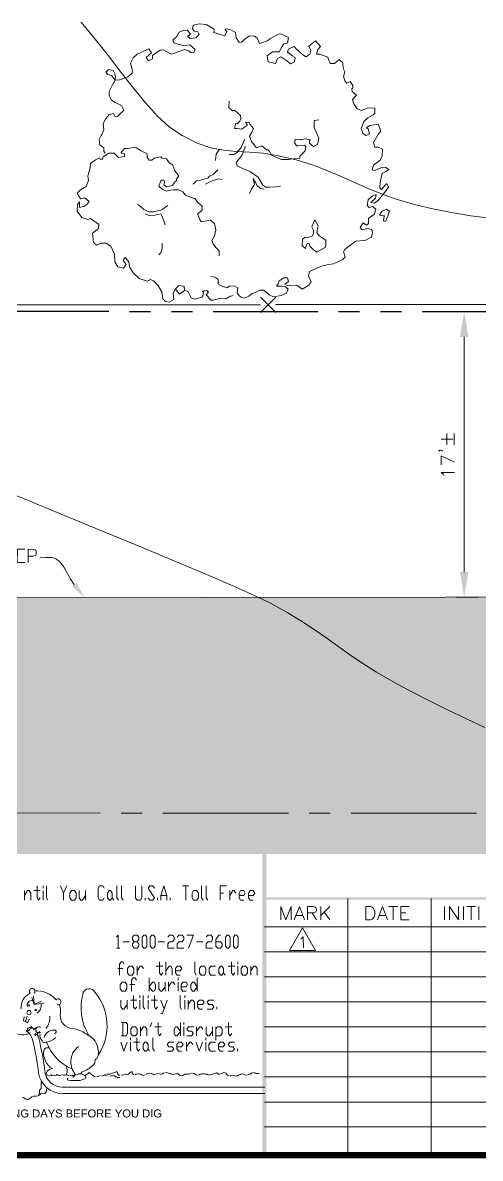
# Model space of a CAD drawing. Header units: millimetres. Extents: x -419 to 20046, y -14642 to 2638.
# Drawn here: x 5.1 to 7.84, y 0.48 to 7.28 of the extents above; entities that cross this region are included whole.
import ezdxf

# ---------------------------------------------------------------- set-up
doc = ezdxf.new("R2010")
doc.units = ezdxf.units.MM
for name, color, linetype in [('PDF11_----TX00', 7, 'Continuous'), ('PDF11_----TX03', 7, 'Continuous'), ('PDF11_24x36$-$Yucca$Valley$TB$CUP$----TB02', 7, 'Continuous'), ('PDF11_24x36$-$Yucca$Valley$TB$CUP$----TB03', 7, 'Continuous'), ('PDF11_24x36$-$Yucca$Valley$TB$CUP$BRDR', 7, 'Continuous'), ('PDF11_EXTO$EXMACL', 7, 'Continuous'), ('PDF11_EXTO$EXMARW', 7, 'Continuous'), ('PDF11_EXTO$EXPNEP', 7, 'Continuous'), ('PDF11_PRPN$EXMARW', 7, 'Continuous'), ('PDF11_TEXT', 7, 'Continuous'), ('PDF11_VICINITY MAP', 7, 'Continuous')]:
    doc.layers.add(name, color=color, linetype=linetype)
for name, color, linetype, true_color in [('PDF11_0', 7, 'Continuous', 0xb3b3b3), ('PDF11_EXTO$--C3-Surface-EXTO', 7, 'Continuous', 0xb3b3b3), ('PDF11_EXTO$EXLSTR', 7, 'Continuous', 0xb3b3b3), ('PDF11_EXTO$EXPNFC', 7, 'Continuous', 0x999999), ('PDF11_EXTO$PRPNACHA', 7, 'Continuous', 0xebebeb)]:
    doc.layers.add(name, color=color, linetype=linetype, true_color=true_color)
doc.styles.add('PDF Swis721 Ex BT', font='swisse.ttf')

msp = doc.modelspace()

# ---------------------------------------------------------------- hatches: boundary and pattern name
at = {"layer": 'PDF11_----TX00', "transparency": 33554559}
msp.add_hatch(color=256, dxfattribs=at).paths.add_polyline_path([(5.4696, 3.8361), (5.4204, 3.9253), (5.3946, 3.9045)])
at = {"layer": 'PDF11_----TX03', "transparency": 33554559}
for points in [[(7.7148, 5.3971), (7.7648, 5.3971), (7.7398, 5.5471)], [(7.7648, 3.9895), (7.7148, 3.9895), (7.7398, 3.8395)]]:
    msp.add_hatch(color=256, dxfattribs=at).paths.add_polyline_path(points)
at = {"layer": 'PDF11_EXTO$PRPNACHA', "transparency": 33554559}
for points in [[(3.2269, 3.8334), (3.2269, 3.8298), (19.3941, 3.8261), (15.2529, 3.8495)], [(3.2269, 3.8298), (3.2269, 3.8261), (19.3941, 3.8261)], [(3.2269, 3.8261), (3.2269, 3.826), (19.3949, 3.8253), (19.3941, 3.8261)], [(3.2269, 3.826), (3.2269, 3.8253), (19.3949, 3.8253)], [(3.2269, 3.7619), (3.2269, 3.7352), (19.6932, 3.6103), (19.3949, 3.8253)], [(3.2269, 3.8253), (3.2269, 3.7619), (19.3949, 3.8253)], [(3.2269, 3.7352), (3.2269, 3.6103), (19.6932, 3.6103)], [(27.9245, 3.61), (27.9245, 3.6103), (3.2269, 3.6103), (3.2269, 3.4248), (17.0843, 2.3141), (17.0961, 2.3141)], [(17.0801, 2.3141), (17.0843, 2.3141), (3.2269, 3.4248), (3.2269, 3.0142)], [(11.4609, 2.3135), (17.0801, 2.3141), (3.2269, 3.0142), (3.2269, 2.3135)]]:
    msp.add_hatch(color=256, dxfattribs=at).paths.add_polyline_path(points)

# ---------------------------------------------------------------- linework, layer by layer
at = {"layer": 'PDF11_----TX00', "lineweight": 20}
for points in [[(5.1112, 4.0462), (5.0662, 4.0462), (5.0671, 4.1262), (5.1121, 4.1262)], [(5.1321, 4.0462), (5.1321, 4.1262), (5.1629, 4.1253), (5.1737, 4.122), (5.1771, 4.1178), (5.1804, 4.1103), (5.1804, 4.0987), (5.1771, 4.0912), (5.1729, 4.0878), (5.1629, 4.0837), (5.1321, 4.0837)], [(5.2021, 4.0745), (5.2379, 4.0762), (5.2563, 4.077), (5.2738, 4.0762), (5.2813, 4.0745), (5.2896, 4.072), (5.2963, 4.0687), (5.3038, 4.0653), (5.3163, 4.0553), (5.3279, 4.0428), (5.3388, 4.0287), (5.3488, 4.0137), (5.3871, 3.9453), (5.3971, 3.9295), (5.4071, 3.9145)]]:
    msp.add_lwpolyline(points, dxfattribs=at)
at = {"layer": 'PDF11_----TX03', "lineweight": 20}
for points in [[(7.6898, 5.5471), (7.8106, 5.5471)], [(7.7398, 3.9895), (7.7398, 5.3971)], [(7.6714, 4.7845), (7.6023, 4.7845)], [(7.6364, 4.8187), (7.6364, 4.7504)], [(7.6789, 4.8187), (7.6789, 4.7504)], [(7.5914, 4.7195), (7.5989, 4.7195), (7.6064, 4.7162), (7.6098, 4.712)], [(7.6023, 4.632), (7.6023, 4.6854), (7.6823, 4.6479)], [(7.6181, 4.5679), (7.6139, 4.5754), (7.6023, 4.5862), (7.6823, 4.5862)], [(7.6898, 3.8395), (7.8248, 3.8395)]]:
    msp.add_lwpolyline(points, dxfattribs=at)
msp.add_lwpolyline([(7.5948, 4.7162), (7.5914, 4.712), (7.5873, 4.7162), (7.5914, 4.7195)], close=True, dxfattribs=at)
at = {"layer": 'PDF11_0', "lineweight": 18}
for points in [[(5.4479, 7.2806), (5.5321, 7.1797), (5.6121, 7.0781), (5.688, 6.9789), (5.7613, 6.8847), (5.833, 6.7972), (5.9046, 6.7189), (5.9771, 6.653), (6.0522, 6.6014), (6.143, 6.5564), (6.2247, 6.5289), (6.3022, 6.5139), (6.378, 6.5064), (6.4555, 6.5022), (6.538, 6.4955), (6.6297, 6.4814), (6.7339, 6.4563), (6.8364, 6.4238), (6.9247, 6.3905), (7.0039, 6.3563), (7.0797, 6.323), (7.1564, 6.2888), (7.2389, 6.2547), (7.3331, 6.2213), (7.4431, 6.1888), (7.5606, 6.1605), (7.6731, 6.1388), (7.7798, 6.1222), (7.8798, 6.1088)], [(7.8631, 3.0586), (7.754, 3.1102), (7.6431, 3.1636), (7.5323, 3.2186), (7.4231, 3.2753), (7.3181, 3.3311), (7.2156, 3.3911), (7.1281, 3.4461), (7.0531, 3.4969), (6.9839, 3.5453), (6.9181, 3.5928), (6.8489, 3.6411), (6.773, 3.6911), (6.6855, 3.7445), (6.5814, 3.8028), (6.493, 3.8461), (6.3663, 3.9036), (6.208, 3.9712), (6.0238, 4.0487), (5.8188, 4.1337), (5.5996, 4.2237), (5.3721, 4.317), (5.1412, 4.4129), (4.9129, 4.5079)]]:
    msp.add_lwpolyline(points, dxfattribs=at)
at = {"layer": 'PDF11_24x36$-$Yucca$Valley$TB$CUP$----TB02', "lineweight": 0, "const_width": 0.0375}
msp.add_lwpolyline([(35.4024, 0.4996), (35.4024, 23.5006), (0.9184, 23.5006), (0.9184, 0.4996)], close=True, dxfattribs=at)
at = {"layer": 'PDF11_24x36$-$Yucca$Valley$TB$CUP$----TB02', "lineweight": 18}
for points in [[(7.0439, 0.5184), (7.0439, 2.036)], [(7.5431, 0.5184), (7.5431, 2.036)], [(6.5447, 1.866), (12.4385, 1.866)], [(6.5447, 1.7168), (12.4385, 1.7168)], [(6.5447, 1.5668), (12.4385, 1.5668)], [(6.5447, 1.4168), (12.4385, 1.4168)], [(6.5447, 1.2668), (12.4385, 1.2668)], [(6.5447, 1.1176), (12.4385, 1.1176)], [(6.5447, 0.9676), (12.4385, 0.9676)], [(6.5447, 0.8176), (12.4385, 0.8176)], [(6.5447, 0.6684), (12.4385, 0.6684)]]:
    msp.add_lwpolyline(points, dxfattribs=at)
at = {"layer": 'PDF11_24x36$-$Yucca$Valley$TB$CUP$----TB02', "transparency": 33554559}
for points in [[(0.9367, 2.3277), (0.9367, 2.3027), (35.3837, 2.3277)], [(0.9367, 2.3027), (35.3837, 2.3277), (35.3837, 2.3027)], [(6.5322, 0.5184), (6.5572, 0.5184), (6.5322, 2.3152)], [(6.5572, 0.5184), (6.5322, 2.3152), (6.5572, 2.3152)], [(6.5447, 2.0418), (6.5447, 2.0293), (12.4385, 2.0418)], [(6.5447, 2.0293), (12.4385, 2.0418), (12.4385, 2.0293)]]:
    msp.add_solid(points, dxfattribs=at)
at = {"layer": 'PDF11_24x36$-$Yucca$Valley$TB$CUP$----TB03', "lineweight": 20}
for points in [[(6.643, 1.9077), (6.643, 1.9877), (6.6739, 1.9077), (6.7039, 1.9877), (6.7039, 1.9077)], [(6.723, 1.9077), (6.7539, 1.9877), (6.7839, 1.9077)], [(6.803, 1.9077), (6.803, 1.9877), (6.8372, 1.9877), (6.8489, 1.9835), (6.8522, 1.9802), (6.8564, 1.9727), (6.8564, 1.9643), (6.8522, 1.9568), (6.8489, 1.9535), (6.8372, 1.9493), (6.803, 1.9493)], [(6.8831, 1.9877), (6.8831, 1.9077)], [(6.9364, 1.9877), (6.8831, 1.9343)], [(7.2206, 1.9077), (7.2506, 1.9877), (7.2814, 1.9077)], [(7.2889, 1.9877), (7.3423, 1.9877)], [(7.3156, 1.9877), (7.3156, 1.9077)], [(7.4106, 1.9077), (7.3614, 1.9077), (7.3614, 1.9877), (7.4106, 1.9877)], [(7.6214, 1.9877), (7.6214, 1.9077)], [(7.6514, 1.9077), (7.6514, 1.9877), (7.7048, 1.9077), (7.7048, 1.9877)], [(7.7356, 1.9877), (7.7356, 1.9077)], [(7.7548, 1.9877), (7.8081, 1.9877)], [(7.7815, 1.9877), (7.7815, 1.9077)], [(7.8265, 1.9877), (7.8265, 1.9077)], [(6.7347, 1.9343), (6.773, 1.9343)], [(6.8297, 1.9493), (6.8564, 1.9077)], [(6.9022, 1.9535), (6.9364, 1.9077)], [(7.2314, 1.9343), (7.2697, 1.9343)], [(7.3614, 1.9493), (7.3914, 1.9493)]]:
    msp.add_lwpolyline(points, dxfattribs=at)
msp.add_lwpolyline([(7.1522, 1.9077), (7.1522, 1.9877), (7.1789, 1.9877), (7.1897, 1.9835), (7.1972, 1.976), (7.2014, 1.9685), (7.2056, 1.9568), (7.2056, 1.9385), (7.2014, 1.9268), (7.1972, 1.9193), (7.1897, 1.9118), (7.1789, 1.9077)], close=True, dxfattribs=at)
at = {"layer": 'PDF11_24x36$-$Yucca$Valley$TB$CUP$BRDR', "lineweight": 18}
for points in [[(5.1846, 2.1118), (5.1846, 2.0402), (5.1937, 2.026), (5.2029, 2.0402)], [(5.2221, 2.0977), (5.2221, 2.1118)], [(5.2404, 2.1118), (5.2404, 2.0402), (5.2496, 2.026)], [(5.3246, 2.1118), (5.3438, 2.0685), (5.3438, 2.026)], [(5.3438, 2.0685), (5.3621, 2.1118)], [(5.5871, 2.0402), (5.5779, 2.026), (5.5588, 2.026), (5.5496, 2.0402), (5.5496, 2.0977), (5.5588, 2.1118), (5.5779, 2.1118), (5.5871, 2.0977)], [(5.6621, 2.1118), (5.6621, 2.0402), (5.6713, 2.026)], [(5.6905, 2.1118), (5.6905, 2.0402), (5.6996, 2.026)], [(5.7746, 2.1118), (5.7746, 2.0402), (5.7838, 2.026), (5.803, 2.026), (5.8121, 2.0402), (5.8121, 2.1118)], [(5.8496, 2.0402), (5.8588, 2.026), (5.878, 2.026), (5.8871, 2.0402), (5.8496, 2.0977), (5.8588, 2.1118), (5.878, 2.1118), (5.8871, 2.0977)], [(5.9246, 2.026), (5.9246, 2.0543), (5.943, 2.1118), (5.9621, 2.0543), (5.9621, 2.026)], [(6.0555, 2.1118), (6.093, 2.1118)], [(6.0747, 2.1118), (6.0747, 2.026)], [(6.168, 2.1118), (6.168, 2.0402), (6.178, 2.026)], [(6.1963, 2.1118), (6.1963, 2.0402), (6.2055, 2.026)], [(6.2805, 2.026), (6.2805, 2.1118), (6.318, 2.1118)], [(5.1096, 2.026), (5.1096, 2.0827)], [(5.1096, 2.0543), (5.1279, 2.0827), (5.1371, 2.0827), (5.1471, 2.0685), (5.1471, 2.026)], [(5.1654, 2.0827), (5.2029, 2.0827)], [(5.2221, 2.026), (5.2221, 2.0827)], [(5.4371, 2.0827), (5.4371, 2.0402), (5.4471, 2.026), (5.4563, 2.026), (5.4746, 2.0543)], [(5.4746, 2.0827), (5.4746, 2.026)], [(5.6338, 2.0402), (5.6438, 2.026)], [(5.8313, 2.026), (5.8313, 2.0402)], [(5.9063, 2.026), (5.9063, 2.0402)], [(5.9246, 2.0543), (5.9621, 2.0543)], [(5.9805, 2.026), (5.9805, 2.0402)], [(6.2805, 2.0685), (6.2997, 2.0685)], [(6.3372, 2.026), (6.3372, 2.0827)], [(6.3372, 2.0543), (6.3555, 2.0827), (6.3647, 2.0827), (6.3747, 2.0685)], [(6.393, 2.0543), (6.4213, 2.0543), (6.4305, 2.0685), (6.4213, 2.0827), (6.4022, 2.0827), (6.393, 2.0685), (6.393, 2.0402), (6.4022, 2.026), (6.4213, 2.026)], [(6.4497, 2.0543), (6.4772, 2.0543), (6.4872, 2.0685), (6.4772, 2.0827), (6.4589, 2.0827), (6.4497, 2.0685), (6.4497, 2.0402), (6.4589, 2.026), (6.4772, 2.026)], [(5.6605, 1.8035), (5.6696, 1.8168), (5.6696, 1.7376)], [(5.6988, 1.7768), (5.7371, 1.7768)], [(5.7846, 1.7768), (5.7946, 1.7635), (5.7946, 1.751), (5.7846, 1.7376), (5.7655, 1.7376), (5.7563, 1.751), (5.7563, 1.7635), (5.7655, 1.7768), (5.7846, 1.7768), (5.7946, 1.7901), (5.7946, 1.8035), (5.7846, 1.8168), (5.7655, 1.8168), (5.7563, 1.8035), (5.7563, 1.7901), (5.7655, 1.7768)], [(5.9096, 1.7768), (5.9471, 1.7768)], [(5.9663, 1.8035), (5.9763, 1.8168), (5.9955, 1.8168), (6.0046, 1.8035), (6.0046, 1.7901), (5.9955, 1.7768), (5.9763, 1.7768), (5.9663, 1.7635), (5.9663, 1.7376), (6.0046, 1.7376)], [(6.0238, 1.8035), (6.0338, 1.8168), (6.053, 1.8168), (6.0622, 1.8035), (6.0622, 1.7901), (6.053, 1.7768), (6.0338, 1.7768), (6.0238, 1.7635), (6.0238, 1.7376), (6.0622, 1.7376)], [(6.0813, 1.8168), (6.1197, 1.8168), (6.0913, 1.7376)], [(6.1388, 1.7768), (6.1772, 1.7768)], [(6.1963, 1.8035), (6.2063, 1.8168), (6.2255, 1.8168), (6.2347, 1.8035), (6.2347, 1.7901), (6.2255, 1.7768), (6.2063, 1.7768), (6.1963, 1.7635), (6.1963, 1.7376), (6.2347, 1.7376)], [(6.2538, 1.7768), (6.283, 1.7768), (6.2922, 1.7635), (6.2922, 1.751), (6.283, 1.7376), (6.2638, 1.7376), (6.2538, 1.751), (6.2538, 1.7901), (6.273, 1.8168), (6.283, 1.8168)], [(5.6605, 1.7376), (5.6796, 1.7376)], [(5.7063, 1.6435), (5.6971, 1.6568), (5.6871, 1.6568), (5.678, 1.6435), (5.678, 1.5768)], [(5.9171, 1.6568), (5.9171, 1.5901), (5.9271, 1.5768), (5.9363, 1.5901)], [(5.9555, 1.5768), (5.9555, 1.6568)], [(6.128, 1.6568), (6.128, 1.5901), (6.1372, 1.5768)], [(6.348, 1.6568), (6.348, 1.5901), (6.358, 1.5768), (6.3672, 1.5901)], [(6.3863, 1.6435), (6.3863, 1.6568)], [(5.668, 1.6168), (5.6971, 1.6168)], [(5.783, 1.5768), (5.783, 1.6301)], [(5.783, 1.6035), (5.8021, 1.6301), (5.8121, 1.6301), (5.8213, 1.6168)], [(5.898, 1.6301), (5.9363, 1.6301)], [(5.9555, 1.6035), (5.9746, 1.6301), (5.9846, 1.6301), (5.9938, 1.6168), (5.9938, 1.5768)], [(6.013, 1.6035), (6.0413, 1.6035), (6.0513, 1.6168), (6.0413, 1.6301), (6.023, 1.6301), (6.013, 1.6168), (6.013, 1.5901), (6.023, 1.5768), (6.0413, 1.5768)], [(6.2522, 1.6301), (6.2238, 1.6301), (6.2138, 1.6168), (6.2138, 1.5901), (6.2238, 1.5768), (6.2522, 1.5768)], [(6.3005, 1.5901), (6.3097, 1.5768)], [(6.3288, 1.6301), (6.3672, 1.6301)], [(6.3863, 1.5768), (6.3863, 1.6301)], [(6.463, 1.5768), (6.463, 1.6301)], [(6.463, 1.6035), (6.4822, 1.6301), (6.4922, 1.6301), (6.5014, 1.6168), (6.5014, 1.5768)], [(5.7405, 1.521), (5.7696, 1.521)], [(5.7788, 1.5476), (5.7696, 1.561), (5.7596, 1.561), (5.7505, 1.5476), (5.7505, 1.481)], [(5.8555, 1.481), (5.8555, 1.561)], [(5.913, 1.5343), (5.913, 1.4943), (5.923, 1.481), (5.9321, 1.481), (5.9513, 1.5076)], [(5.9513, 1.5343), (5.9513, 1.481)], [(5.9705, 1.481), (5.9705, 1.5343)], [(5.9705, 1.5076), (5.9896, 1.5343), (5.9996, 1.5343), (6.0088, 1.521)], [(6.028, 1.5476), (6.028, 1.561)], [(6.028, 1.481), (6.028, 1.5343)], [(6.0472, 1.5076), (6.0763, 1.5076), (6.0855, 1.521), (6.0763, 1.5343), (6.0572, 1.5343), (6.0472, 1.521), (6.0472, 1.4943), (6.0572, 1.481), (6.0763, 1.481)], [(6.143, 1.561), (6.143, 1.481)], [(5.1537, 1.4434), (5.1671, 1.4009), (5.1629, 1.4518)], [(5.6855, 1.4276), (5.6855, 1.3876), (5.6955, 1.3743), (5.7046, 1.3743), (5.7238, 1.4009)], [(5.7238, 1.4276), (5.7238, 1.3743)], [(5.743, 1.4276), (5.7813, 1.4276)], [(5.7621, 1.4543), (5.7621, 1.3876), (5.7721, 1.3743), (5.7813, 1.3876)], [(5.8005, 1.4409), (5.8005, 1.4543)], [(5.8005, 1.3743), (5.8005, 1.4276)], [(5.8196, 1.4543), (5.8196, 1.3876), (5.8296, 1.3743)], [(5.8488, 1.4409), (5.8488, 1.4543)], [(5.8488, 1.3743), (5.8488, 1.4276)], [(5.868, 1.4276), (5.9063, 1.4276)], [(5.8871, 1.4543), (5.8871, 1.3876), (5.8963, 1.3743), (5.9063, 1.3876)], [(5.9255, 1.4276), (5.9446, 1.3743)], [(5.9638, 1.4276), (5.9346, 1.3476), (5.9255, 1.3476)], [(6.0405, 1.4543), (6.0405, 1.3876), (6.0497, 1.3743)], [(6.0688, 1.4409), (6.0688, 1.4543)], [(6.0688, 1.3743), (6.0688, 1.4276)], [(6.088, 1.3743), (6.088, 1.4276)], [(6.088, 1.4009), (6.1072, 1.4276), (6.1172, 1.4276), (6.1263, 1.4143), (6.1263, 1.3743)], [(6.1455, 1.4009), (6.1747, 1.4009), (6.1838, 1.4143), (6.1747, 1.4276), (6.1555, 1.4276), (6.1455, 1.4143), (6.1455, 1.3876), (6.1555, 1.3743), (6.1747, 1.3743)], [(6.203, 1.3743), (6.2322, 1.3743), (6.2413, 1.3876), (6.2322, 1.4009), (6.213, 1.4009), (6.203, 1.4143), (6.213, 1.4276), (6.2413, 1.4276)], [(5.2104, 1.4218), (5.1671, 1.4009), (5.2271, 1.4084)], [(6.2605, 1.3743), (6.2605, 1.3876)], [(5.1087, 1.3293), (5.1037, 1.3034), (5.1154, 1.3001), (5.1279, 1.2909), (5.1387, 1.3143)], [(5.1254, 1.3318), (5.1154, 1.3001)], [(5.688, 1.2143), (5.7171, 1.2143), (5.7263, 1.2276), (5.7263, 1.2809), (5.7171, 1.2943), (5.688, 1.2943)], [(5.698, 1.2943), (5.698, 1.2143)], [(5.8605, 1.2676), (5.8705, 1.2943)], [(5.9088, 1.2943), (5.9088, 1.2276), (5.918, 1.2143), (5.928, 1.2276)], [(6.043, 1.2943), (6.043, 1.2143)], [(6.0622, 1.2809), (6.0622, 1.2943)], [(6.3305, 1.2943), (6.3305, 1.2276), (6.3397, 1.2143), (6.3497, 1.2276)], [(5.803, 1.2143), (5.803, 1.2676)], [(5.803, 1.2409), (5.8221, 1.2676), (5.8321, 1.2676), (5.8413, 1.2543), (5.8413, 1.2143)], [(5.8896, 1.2676), (5.928, 1.2676)], [(6.0622, 1.2143), (6.0622, 1.2676)], [(6.0813, 1.2143), (6.1097, 1.2143), (6.1197, 1.2276), (6.1097, 1.2409), (6.0905, 1.2409), (6.0813, 1.2543), (6.0905, 1.2676), (6.1197, 1.2676)], [(6.1388, 1.2143), (6.1388, 1.2676)], [(6.1388, 1.2409), (6.158, 1.2676), (6.1672, 1.2676), (6.1772, 1.2543)], [(6.1963, 1.2676), (6.1963, 1.2276), (6.2055, 1.2143), (6.2155, 1.2143), (6.2347, 1.2409)], [(6.2347, 1.2676), (6.2347, 1.2143)], [(6.2538, 1.1876), (6.2538, 1.2676)], [(6.2538, 1.2543), (6.263, 1.2676), (6.2822, 1.2676), (6.2922, 1.2543), (6.2922, 1.2276), (6.2822, 1.2143), (6.2538, 1.2143)], [(6.3113, 1.2676), (6.3497, 1.2676)], [(5.6855, 1.1751), (5.7046, 1.1218), (5.7238, 1.1751)], [(5.743, 1.1884), (5.743, 1.2018)], [(5.743, 1.1218), (5.743, 1.1751)], [(5.7621, 1.1751), (5.8005, 1.1751)], [(5.7813, 1.2018), (5.7813, 1.1351), (5.7913, 1.1218), (5.8005, 1.1351)], [(5.8771, 1.2018), (5.8771, 1.1351), (5.8871, 1.1218)], [(5.9638, 1.1218), (5.9921, 1.1218), (6.0021, 1.1351), (5.9921, 1.1484), (5.973, 1.1484), (5.9638, 1.1618), (5.973, 1.1751), (6.0021, 1.1751)], [(6.0213, 1.1484), (6.0497, 1.1484), (6.0597, 1.1618), (6.0497, 1.1751), (6.0305, 1.1751), (6.0213, 1.1618), (6.0213, 1.1351), (6.0305, 1.1218), (6.0497, 1.1218)], [(6.0788, 1.1218), (6.0788, 1.1751)], [(6.0788, 1.1484), (6.098, 1.1751), (6.1072, 1.1751), (6.1172, 1.1618)], [(6.1363, 1.1751), (6.1555, 1.1218), (6.1747, 1.1751)], [(6.1938, 1.1884), (6.1938, 1.2018)], [(6.1938, 1.1218), (6.1938, 1.1751)], [(6.2513, 1.1751), (6.2222, 1.1751), (6.213, 1.1618), (6.213, 1.1351), (6.2222, 1.1218), (6.2513, 1.1218)], [(6.2705, 1.1484), (6.2988, 1.1484), (6.3088, 1.1618), (6.2988, 1.1751), (6.2797, 1.1751), (6.2705, 1.1618), (6.2705, 1.1351), (6.2797, 1.1218), (6.2988, 1.1218)], [(6.3272, 1.1218), (6.3563, 1.1218), (6.3655, 1.1351), (6.3563, 1.1484), (6.3372, 1.1484), (6.3272, 1.1618), (6.3372, 1.1751), (6.3655, 1.1751)], [(5.8488, 1.1351), (5.858, 1.1218)], [(6.3847, 1.1218), (6.3847, 1.1351)], [(5.2363, 0.9767), (5.2471, 0.9809), (5.2521, 0.9784), (5.2579, 0.9759), (5.2629, 0.9784), (5.2688, 0.9801), (5.2729, 0.9767), (5.2779, 0.9759), (5.2829, 0.9784), (5.2879, 0.9792), (5.2938, 0.9767), (5.3004, 0.9784), (5.3054, 0.9817), (5.3104, 0.9784), (5.3154, 0.9759), (5.3204, 0.9767), (5.3263, 0.9792), (5.3321, 0.9809)], [(5.3371, 0.9809), (5.3429, 0.9784), (5.3488, 0.9776), (5.3538, 0.9784), (5.3604, 0.9817), (5.3654, 0.9792), (5.3713, 0.9767), (5.3771, 0.9767)], [(5.3821, 0.9767), (5.3879, 0.9767), (5.3929, 0.9751), (5.3979, 0.9776), (5.4029, 0.9767), (5.4088, 0.9784), (5.4104, 0.9767)], [(5.4729, 0.9759), (5.4921, 0.9909), (5.4971, 0.9934), (5.5029, 0.9909), (5.5079, 0.9851), (5.5121, 0.9801), (5.5179, 0.9759), (5.5229, 0.9734), (5.5288, 0.9701), (5.5338, 0.9692)], [(5.5396, 0.9692), (5.5488, 0.9701), (5.5546, 0.9717), (5.5596, 0.9734)], [(5.5654, 0.9734), (5.5704, 0.9742)], [(5.5754, 0.9751), (5.5821, 0.9759), (5.5888, 0.9792), (5.5971, 0.9817)], [(5.5763, 0.9759), (5.5813, 0.9767)], [(5.5871, 0.9784), (5.5938, 0.9767), (5.5996, 0.9742), (5.6046, 0.9717)], [(5.6029, 0.9834), (5.6096, 0.9842), (5.6146, 0.9834), (5.6229, 0.9842), (5.6363, 0.9901), (5.6488, 0.9951), (5.6571, 0.9992), (5.6621, 1.0009), (5.6646, 0.9951), (5.668, 0.9884), (5.6688, 0.9834), (5.6746, 0.9792), (5.6796, 0.9776)], [(5.6213, 0.9717), (5.6305, 0.9734), (5.6371, 0.9742), (5.643, 0.9759), (5.648, 0.9734), (5.6546, 0.9692), (5.6605, 0.9676), (5.6655, 0.9651), (5.6713, 0.9634), (5.6805, 0.9651)], [(5.6905, 0.9776), (5.6963, 0.9792), (5.7013, 0.9801), (5.7071, 0.9817), (5.7121, 0.9834), (5.718, 0.9817), (5.723, 0.9801), (5.7313, 0.9842), (5.7355, 0.9884), (5.7421, 0.9942), (5.7488, 0.9976), (5.7546, 0.9992), (5.7546, 0.9909), (5.7588, 0.9842), (5.763, 0.9801)], [(5.7705, 0.9801), (5.7763, 0.9834), (5.7813, 0.9842), (5.7896, 0.9859), (5.7963, 0.9859), (5.8046, 0.9834), (5.8105, 0.9801), (5.8171, 0.9776), (5.8221, 0.9759), (5.828, 0.9792)], [(5.833, 0.9817), (5.8413, 0.9859), (5.8471, 0.9867), (5.8538, 0.9884), (5.8588, 0.9909)], [(5.8646, 0.9909), (5.8713, 0.9867), (5.8796, 0.9834), (5.8863, 0.9801), (5.893, 0.9834), (5.8996, 0.9867), (5.9055, 0.9884)], [(5.9121, 0.9884), (5.923, 0.9834), (5.928, 0.9834), (5.9346, 0.9867), (5.9421, 0.9909), (5.9471, 0.9926)], [(5.953, 0.9926), (5.958, 0.9942), (5.9638, 0.9926), (5.9705, 0.9901), (5.9788, 0.9884), (5.9838, 0.9884), (5.9896, 0.9842), (5.9946, 0.9817)], [(6.0013, 0.9817), (6.0071, 0.9834), (6.0146, 0.9859), (6.0205, 0.9867), (6.0263, 0.9884), (6.0313, 0.9842), (6.0355, 0.9801), (6.0405, 0.9759), (6.0463, 0.9734)], [(6.0513, 0.9734), (6.0572, 0.9759), (6.063, 0.9801), (6.068, 0.9834), (6.0913, 0.9834), (6.098, 0.9859), (6.103, 0.9884), (6.1088, 0.9909)], [(6.1138, 0.9909), (6.1222, 0.9884), (6.128, 0.9859), (6.133, 0.9817), (6.1397, 0.9792), (6.1455, 0.9776)], [(6.1522, 0.9792), (6.1588, 0.9834), (6.1647, 0.9842), (6.1713, 0.9859), (6.178, 0.9867), (6.1847, 0.9859), (6.1897, 0.9842), (6.1955, 0.9834), (6.2022, 0.9834), (6.208, 0.9801), (6.2147, 0.9792), (6.2197, 0.9801), (6.2263, 0.9817), (6.2338, 0.9834)], [(6.2263, 0.9817), (6.2322, 0.9842), (6.238, 0.9859)], [(6.243, 0.9859), (6.2497, 0.9901), (6.2555, 0.9926), (6.2605, 0.9926), (6.2663, 0.9884), (6.2705, 0.9842), (6.2755, 0.9834), (6.2822, 0.9859), (6.2888, 0.9876), (6.2972, 0.9926), (6.303, 0.9942), (6.308, 0.9926), (6.3138, 0.9901), (6.318, 0.9842), (6.323, 0.9801), (6.3288, 0.9759), (6.3338, 0.9734)], [(6.3397, 0.9734), (6.3447, 0.9751), (6.353, 0.9759)], [(6.358, 0.9759), (6.3663, 0.9734), (6.373, 0.9726), (6.3788, 0.9734), (6.3855, 0.9751), (6.3905, 0.9776), (6.3988, 0.9801), (6.4047, 0.9834), (6.4097, 0.9842), (6.4155, 0.9859), (6.4205, 0.9834), (6.4263, 0.9817), (6.433, 0.9792)], [(6.4397, 0.9792), (6.4455, 0.9801), (6.4522, 0.9817), (6.4589, 0.9834), (6.4672, 0.9901), (6.4739, 0.9926), (6.4789, 0.9951)], [(6.4847, 0.9951), (6.4889, 0.9909), (6.4939, 0.9884), (6.513, 0.9884)], [(5.0954, 0.8417), (5.1029, 0.8442), (5.1096, 0.8409), (5.1137, 0.8376), (5.1187, 0.8351), (5.1237, 0.8326), (5.1296, 0.8326), (5.1354, 0.8351), (5.1396, 0.8376), (5.1446, 0.8409), (5.1487, 0.8442), (5.1546, 0.8484), (5.1629, 0.8526), (5.1804, 0.8526), (5.1887, 0.8542), (5.1929, 0.8567), (5.1946, 0.8626), (5.1979, 0.8676), (5.2004, 0.8726), (5.2004, 0.8834), (5.1987, 0.8892), (5.2054, 0.8951), (5.2088, 0.9001), (5.2096, 0.9067), (5.2104, 0.9117), (5.2104, 0.9234), (5.2096, 0.9284), (5.2104, 0.9359), (5.2096, 0.9384)], [(5.1929, 0.8559), (5.1979, 0.8592), (5.2029, 0.8626), (5.2079, 0.8659), (5.2121, 0.8692), (5.2204, 0.8709), (5.2271, 0.8692), (5.2338, 0.8709), (5.2371, 0.8759), (5.2404, 0.8826), (5.2404, 0.8892), (5.2421, 0.8959)]]:
    msp.add_lwpolyline(points, dxfattribs=at)
for points in [[(5.4096, 2.026), (5.3904, 2.026), (5.3813, 2.0402), (5.3813, 2.0685), (5.3904, 2.0827), (5.4096, 2.0827), (5.4188, 2.0685), (5.4188, 2.0402)], [(5.6246, 2.026), (5.6154, 2.026), (5.6063, 2.0402), (5.6063, 2.0685), (5.6154, 2.0827), (5.6246, 2.0827), (5.6338, 2.0685), (5.6338, 2.0402)], [(6.1405, 2.026), (6.1213, 2.026), (6.1122, 2.0402), (6.1122, 2.0685), (6.1213, 2.0827), (6.1405, 2.0827), (6.1497, 2.0685), (6.1497, 2.0402)], [(5.823, 1.7376), (5.8138, 1.751), (5.8138, 1.8035), (5.823, 1.8168), (5.833, 1.8168), (5.8421, 1.8035), (5.8421, 1.751), (5.833, 1.7376)], [(5.8713, 1.7376), (5.8613, 1.751), (5.8613, 1.8035), (5.8713, 1.8168), (5.8805, 1.8168), (5.8905, 1.8035), (5.8905, 1.751), (5.8805, 1.7376)], [(6.3213, 1.7376), (6.3113, 1.751), (6.3113, 1.8035), (6.3213, 1.8168), (6.3305, 1.8168), (6.3405, 1.8035), (6.3405, 1.751), (6.3305, 1.7376)], [(6.3688, 1.7376), (6.3597, 1.751), (6.3597, 1.8035), (6.3688, 1.8168), (6.3788, 1.8168), (6.388, 1.8035), (6.388, 1.751), (6.3788, 1.7376)], [(5.7546, 1.5768), (5.7355, 1.5768), (5.7255, 1.5901), (5.7255, 1.6168), (5.7355, 1.6301), (5.7546, 1.6301), (5.7638, 1.6168), (5.7638, 1.5901)], [(6.1855, 1.5768), (6.1663, 1.5768), (6.1563, 1.5901), (6.1563, 1.6168), (6.1663, 1.6301), (6.1855, 1.6301), (6.1947, 1.6168), (6.1947, 1.5901)], [(6.2905, 1.5768), (6.2813, 1.5768), (6.2713, 1.5901), (6.2713, 1.6168), (6.2813, 1.6301), (6.2905, 1.6301), (6.3005, 1.6168), (6.3005, 1.5901)], [(6.4347, 1.5768), (6.4155, 1.5768), (6.4055, 1.5901), (6.4055, 1.6168), (6.4155, 1.6301), (6.4347, 1.6301), (6.4438, 1.6168), (6.4438, 1.5901)], [(5.7121, 1.481), (5.693, 1.481), (5.683, 1.4943), (5.683, 1.521), (5.693, 1.5343), (5.7121, 1.5343), (5.7213, 1.521), (5.7213, 1.4943)], [(5.8555, 1.5076), (5.8746, 1.5343), (5.8846, 1.5343), (5.8938, 1.521), (5.8938, 1.4943), (5.8846, 1.481), (5.8746, 1.481)], [(6.143, 1.5076), (6.1238, 1.481), (6.1147, 1.481), (6.1047, 1.4943), (6.1047, 1.521), (6.1147, 1.5343), (6.1238, 1.5343)], [(5.1429, 1.2551), (5.1546, 1.2593), (5.1487, 1.2693), (5.1471, 1.2626), (5.1412, 1.2659), (5.1371, 1.2634), (5.1354, 1.2601), (5.1346, 1.2601), (5.1304, 1.2618), (5.1279, 1.2559), (5.1279, 1.2534), (5.1287, 1.2526), (5.1312, 1.2501), (5.1279, 1.2476), (5.1229, 1.2468), (5.1229, 1.2434), (5.1204, 1.2418), (5.1346, 1.2434), (5.1412, 1.2509)], [(5.7746, 1.2143), (5.7555, 1.2143), (5.7455, 1.2276), (5.7455, 1.2543), (5.7555, 1.2676), (5.7746, 1.2676), (5.7838, 1.2543), (5.7838, 1.2276)], [(6.043, 1.2409), (6.0238, 1.2143), (6.0138, 1.2143), (6.0046, 1.2276), (6.0046, 1.2543), (6.0138, 1.2676), (6.0238, 1.2676)], [(5.8388, 1.1218), (5.8296, 1.1218), (5.8196, 1.1351), (5.8196, 1.1618), (5.8296, 1.1751), (5.8388, 1.1751), (5.8488, 1.1618), (5.8488, 1.1351)]]:
    msp.add_lwpolyline(points, close=True, dxfattribs=at)
for points in [[(5.1494, 1.4973, 0.505429), (5.1446, 1.4689, 0.333419), (5.0902, 1.3749)], [(5.5527, 1.1014, 0.331234), (5.5299, 1.4753, 0.650834), (5.4592, 1.4688)], [(5.3206, 1.4322, 0.414186), (5.2991, 1.4287, 0.242095), (5.1723, 1.4831)], [(5.3052, 1.405, 0.399387), (5.32, 1.4005, 0.414332), (5.3208, 1.433)], [(5.3241, 1.3414, 0.431879), (5.397, 1.2577, -0.112476), (5.4909, 1.2172)], [(5.2029, 1.2244, 0.261336), (5.2161, 1.1846, 0.52523), (5.23, 1.174, 0.166836), (5.2974, 1.2039)], [(5.2896, 1.2285, 0.858539), (5.2949, 1.2467, 0.406767), (5.2271, 1.2042)], [(5.5313, 1.0574, -0.284633), (5.5176, 1.0369, -0.118978), (5.4538, 0.9976), (5.4438, 0.9867)], [(5.1939, 0.9909, 0.363764), (5.3354, 0.8684), (6.5464, 0.8684)], [(5.2318, 0.9969, 0.363769), (5.3354, 0.9067), (6.5464, 0.9067)], [(5.3704, 0.9488, 0.063449), (5.4302, 0.9468, 0.153676), (5.4743, 0.9592)], [(5.4736, 0.9602, 0.491791), (5.475, 0.9714, 0.371792), (5.4213, 0.981)]]:
    msp.add_lwpolyline(points, format="xyb", dxfattribs=at)
for centre, radius in [((5.1367, 1.353), 0.0129), ((5.1358, 1.3955), 0.00292), ((5.1767, 1.368), 0.00458)]:
    msp.add_circle(centre, radius, dxfattribs=at)
for centre, radius, start, end in [((5.155, 1.4805), 0.0171, 316.8802, 110.31973), ((5.7659, 1.383), 0.3179, 164.36642, 210.88261), ((5.1525, 1.398), 0.0263, 75.37724, 200.53522), ((5.1542, 1.3964), 0.0563, 304.22761, 9.37231), ((5.1958, 1.358), 0.1296, 352.38079, 18.62191), ((5.1708, 1.3189), 0.0904, 317.4444, 8.00321), ((5.0975, 1.318), 0.0979, 237.10681, 297.93806), ((5.0775, 1.1738), 0.0813, 13.17845, 57.79919), ((5.0775, 1.1739), 0.1196, 41.36737, 53.29489), ((5.2025, 1.2213), 0.0471, 108.81641, 146.18685), ((5.1933, 1.2105), 0.0238, 118.0965, 163.31217), ((5.1375, 1.2822), 0.0754, 297.83896, 324.79002), ((5.195, 1.2497), 0.0179, 55.26042, 303.66519), ((5.0775, 1.1738), 0.1196, 13.17935, 24.76719), ((3.5983, 0.8013), 1.6071, 6.76194, 14.05183), ((3.6358, 0.8105), 1.6071, 6.76194, 14.05183), ((5.4992, 1.2672), 0.2729, 199.5393, 247.0163), ((5.435, 1.1155), 0.1171, 350.23838, 61.15598), ((5.3367, 1.113), 0.1129, 176.87434, 237.73322), ((5.2475, 1.1197), 0.0229, 62.79675, 181.21463), ((5.495, 1.0622), 0.1071, 125.43106, 180.22503), ((5.53, 1.0947), 0.0196, 298.7502, 2.87381), ((5.3133, 1.0047), 0.0521, 333.62267, 34.54483), ((5.5192, 1.0622), 0.1321, 179.86283, 216.91389), ((5.555, 1.058), 0.0246, 130.2353, 181.83745), ((5.28, 0.9755), 0.0429, 94.88908, 180.72981), ((5.3717, 0.9547), 0.00542, 106.64667, 260.81208), ((5.3908, 0.9905), 0.0246, 282.80692, 341.67345)]:
    msp.add_arc(centre, radius, start, end, dxfattribs=at)
at = {"layer": 'PDF11_EXTO$--C3-Surface-EXTO', "lineweight": 18}
for points in [[(5.4479, 7.2806), (5.5321, 7.1797), (5.6121, 7.0781), (5.688, 6.9789), (5.7613, 6.8847), (5.833, 6.7972), (5.9046, 6.7189), (5.9771, 6.653), (6.0522, 6.6014), (6.143, 6.5564), (6.2247, 6.5289), (6.3022, 6.5139), (6.378, 6.5064), (6.4555, 6.5022), (6.538, 6.4955), (6.6297, 6.4814), (6.7339, 6.4563), (6.8364, 6.4238), (6.9247, 6.3905), (7.0039, 6.3563), (7.0797, 6.323), (7.1564, 6.2888), (7.2389, 6.2547), (7.3331, 6.2213), (7.4431, 6.1888), (7.5606, 6.1605), (7.6731, 6.1388), (7.7798, 6.1222), (7.8798, 6.1088)], [(7.8631, 3.0586), (7.754, 3.1102), (7.6431, 3.1636), (7.5323, 3.2186), (7.4231, 3.2753), (7.3181, 3.3311), (7.2156, 3.3911), (7.1281, 3.4461), (7.0531, 3.4969), (6.9839, 3.5453), (6.9181, 3.5928), (6.8489, 3.6411), (6.773, 3.6911), (6.6855, 3.7445), (6.5814, 3.8028), (6.493, 3.8461), (6.3663, 3.9036), (6.208, 3.9712), (6.0238, 4.0487), (5.8188, 4.1337), (5.5996, 4.2237), (5.3721, 4.317), (5.1412, 4.4129), (4.9129, 4.5079)]]:
    msp.add_lwpolyline(points, dxfattribs=at)
at = {"layer": 'PDF11_EXTO$EXLSTR', "lineweight": 18}
for points in [[(5.5913, 6.4972), (5.5838, 6.508), (5.5838, 6.528), (5.5721, 6.5355), (5.5604, 6.5472), (5.5563, 6.578), (5.5679, 6.6014), (5.5721, 6.6089), (5.5838, 6.6364), (5.5796, 6.6747), (5.5963, 6.7039), (5.6154, 6.7272), (5.6421, 6.7347), (5.6513, 6.7147), (5.6655, 6.7155), (5.703, 6.7539), (5.6896, 6.7822), (5.6521, 6.7989), (5.6305, 6.813), (5.6171, 6.8422), (5.6154, 6.8664), (5.6363, 6.9056), (5.653, 6.9331), (5.6546, 6.9531), (5.6496, 6.9714), (5.6405, 6.9914), (5.6129, 6.9981), (5.5963, 6.9814), (5.6079, 6.9664), (5.6296, 6.9622), (5.653, 6.9331), (5.6771, 6.9347), (5.7205, 6.9497), (5.728, 6.9531), (5.753, 6.9747), (5.7546, 6.9806), (5.7555, 6.9906), (5.7446, 7.0356), (5.7588, 7.0664), (5.7838, 7.0881), (5.853, 7.1206), (5.8688, 7.0972), (5.838, 7.0689), (5.8513, 7.0497), (5.8755, 7.0614), (5.8763, 7.0814), (5.9213, 7.1122), (5.9388, 7.1156), (5.9871, 7.0881), (6.013, 7.0964), (6.0672, 7.1164), (6.0913, 7.1081), (6.1055, 7.0989), (6.1213, 7.0972), (6.1313, 7.1164), (6.098, 7.1456), (6.0622, 7.1389), (6.028, 7.1481), (6.0038, 7.1564), (6.0021, 7.1597), (5.9963, 7.1722), (6.018, 7.1922), (6.0346, 7.2197), (6.0588, 7.2306), (6.083, 7.2322), (6.103, 7.2114), (6.0922, 7.2014), (6.0838, 7.1981), (6.1013, 7.1822), (6.1338, 7.1872), (6.1547, 7.2064), (6.1472, 7.2231), (6.1247, 7.2272), (6.1138, 7.2414), (6.118, 7.2631), (6.1538, 7.2706), (6.1955, 7.2656), (6.2438, 7.2381), (6.243, 7.2181), (6.3072, 7.1981), (6.3197, 7.2239), (6.308, 7.2381), (6.3155, 7.2414), (6.3438, 7.2347), (6.3713, 7.2189), (6.3763, 7.1864), (6.3938, 7.1597), (6.408, 7.1614), (6.4288, 7.1806), (6.4555, 7.1981), (6.4855, 7.1972), (6.5005, 7.1847), (6.5155, 7.1522), (6.563, 7.1689), (6.5772, 7.1806), (6.6322, 7.2114), (6.648, 7.2089), (6.688, 7.1881), (6.683, 7.1556), (6.6605, 7.1506), (6.6464, 7.1281), (6.633, 7.1022), (6.593, 7.1039), (6.5605, 7.0789), (6.5672, 7.0422), (6.6105, 7.0331), (6.6222, 7.0631), (6.6422, 7.0722), (6.678, 7.0497), (6.7014, 7.0306), (6.7255, 7.0422), (6.728, 7.0681), (6.7147, 7.0764), (6.6839, 7.1014), (6.6897, 7.1197), (6.7222, 7.1347), (6.7339, 7.1206), (6.7755, 7.0847), (6.7947, 7.0739), (6.8172, 7.0897), (6.8222, 7.1114), (6.8105, 7.1364), (6.8497, 7.1689), (6.8806, 7.1339), (6.8639, 7.1164), (6.8572, 7.0889), (6.8772, 7.0881), (6.9247, 7.0706), (6.9272, 7.0572), (6.9381, 7.0322), (6.9631, 7.0331), (6.9914, 7.0572), (7.0147, 7.0381), (7.0156, 7.0039), (7.0256, 6.9839), (7.0189, 6.9556), (7.0256, 6.9289), (7.0381, 6.9147), (7.0581, 6.9247), (7.0731, 6.9022), (7.0747, 6.8881), (7.0681, 6.8806), (7.0697, 6.8655), (7.0956, 6.8439), (7.0722, 6.818), (7.0797, 6.7914), (7.0972, 6.7647), (7.1231, 6.7522), (7.1656, 6.7672), (7.2056, 6.7664), (7.2047, 6.7355), (7.1947, 6.7264), (7.1639, 6.7072), (7.1397, 6.6855), (7.1239, 6.6439), (7.1339, 6.6139), (7.1531, 6.603), (7.1739, 6.6122), (7.1647, 6.6422), (7.1564, 6.6489), (7.1747, 6.663), (7.2256, 6.6705), (7.2406, 6.6289), (7.2272, 6.613), (7.1981, 6.5597), (7.2056, 6.533), (7.2256, 6.533), (7.2506, 6.5197), (7.2497, 6.4797), (7.2372, 6.4547), (7.1964, 6.4255), (7.1897, 6.3972), (7.2014, 6.393), (7.2481, 6.4097), (7.2664, 6.413), (7.2881, 6.398), (7.2739, 6.3863), (7.2489, 6.3755), (7.2397, 6.3313), (7.2347, 6.2997), (7.2347, 6.2897), (7.2447, 6.2797), (7.2672, 6.3047), (7.2772, 6.3147), (7.2864, 6.2938), (7.2722, 6.273), (7.2414, 6.2338), (7.2289, 6.218), (7.2039, 6.1963), (7.1822, 6.2005), (7.2089, 6.228), (7.2139, 6.2497), (7.1897, 6.2388), (7.1647, 6.218), (7.1597, 6.1855), (7.1714, 6.1713), (7.1939, 6.1763), (7.2114, 6.1597), (7.2006, 6.1297), (7.1822, 6.1172), (7.1672, 6.1047), (7.1672, 6.0747), (7.1564, 6.0647), (7.1347, 6.0797), (7.1181, 6.0522), (7.1297, 6.038), (7.1597, 6.0463), (7.1881, 6.0396), (7.1914, 6.0221), (7.1847, 5.9938), (7.1481, 5.973), (7.1156, 5.9721), (7.0914, 5.9705), (7.0406, 5.9313), (7.0256, 5.9196), (7.0172, 5.9063), (7.0272, 5.8755), (7.0139, 5.8605), (6.9572, 5.8338), (6.9289, 5.8305), (6.8806, 5.818), (6.8155, 5.788), (6.8089, 5.7596), (6.8239, 5.7271), (6.8097, 5.7055), (6.7705, 5.683), (6.7397, 5.7071), (6.6805, 5.7046), (6.6672, 5.713), (6.6897, 5.7288), (6.6839, 5.7513), (6.6639, 5.7513), (6.6339, 5.733), (6.6272, 5.7146), (6.618, 5.7005), (6.6489, 5.6996), (6.6705, 5.6955), (6.6864, 5.683), (6.6772, 5.6588), (6.6447, 5.6438), (6.5989, 5.6371), (6.573, 5.6496), (6.5414, 5.6763), (6.518, 5.6763), (6.4947, 5.6646), (6.4714, 5.6571), (6.4522, 5.6413), (6.4247, 5.6296), (6.4055, 5.6338), (6.3947, 5.643), (6.3822, 5.6605), (6.3863, 5.688), (6.3863, 5.6913), (6.363, 5.703), (6.3355, 5.6996), (6.3205, 5.6913), (6.3047, 5.6955), (6.3013, 5.6955), (6.2855, 5.703), (6.2697, 5.7113), (6.2663, 5.7188), (6.2697, 5.723), (6.2663, 5.7421), (6.2547, 5.7496), (6.2463, 5.7538), (6.2238, 5.7613)], [(6.8697, 6.6955), (6.8422, 6.6914), (6.843, 6.6489), (6.8547, 6.6214), (6.8697, 6.5872), (6.8622, 6.548), (6.8389, 6.5364), (6.8155, 6.5555), (6.8155, 6.5714), (6.8197, 6.5755), (6.7889, 6.583), (6.7689, 6.5789), (6.7614, 6.5789), (6.7339, 6.5755), (6.7264, 6.5755), (6.7264, 6.5555), (6.7339, 6.5439), (6.7339, 6.5405), (6.7455, 6.5405), (6.7847, 6.5439), (6.7922, 6.5364), (6.7889, 6.5097), (6.7572, 6.478), (6.7572, 6.4664), (6.7189, 6.463), (6.688, 6.4589), (6.6455, 6.4589), (6.5914, 6.4822), (6.583, 6.4897), (6.5755, 6.5055), (6.568, 6.5172), (6.5564, 6.5172), (6.5289, 6.5405), (6.5055, 6.5322), (6.498, 6.5289), (6.4747, 6.5555), (6.4705, 6.563), (6.4555, 6.598), (6.4705, 6.6214), (6.4789, 6.6447), (6.4589, 6.668), (6.4513, 6.683), (6.4322, 6.6797), (6.4438, 6.6639), (6.4205, 6.6489), (6.4088, 6.6405), (6.3813, 6.6447), (6.3663, 6.6447), (6.3738, 6.6755), (6.3813, 6.6714), (6.3972, 6.6872), (6.4047, 6.703), (6.4013, 6.7222), (6.3663, 6.753), (6.3547, 6.7489), (6.3505, 6.753), (6.3313, 6.7689), (6.3347, 6.8072)], [(6.0121, 5.6855), (6.033, 5.7046), (6.0647, 5.6996), (6.0663, 5.6755), (6.0371, 5.653), (6.0238, 5.6705), (6.0121, 5.6855), (5.9996, 5.6588), (6.0021, 5.6213), (5.9755, 5.6038), (5.9538, 5.6088), (5.9363, 5.6255), (5.9313, 5.6671), (5.908, 5.7055), (5.8813, 5.733), (5.863, 5.7396), (5.843, 5.7305), (5.7955, 5.7471), (5.7596, 5.7805), (5.7388, 5.8155), (5.7338, 5.8471), (5.7121, 5.8721), (5.7005, 5.8563), (5.7171, 5.8296), (5.7021, 5.808), (5.6688, 5.8171), (5.6496, 5.8471), (5.6488, 5.8913), (5.6255, 5.9405), (5.5988, 5.9571), (5.5679, 5.958), (5.5396, 5.9455), (5.5221, 5.9613), (5.5163, 6.018), (5.5521, 6.0447), (5.5554, 6.0705), (5.5038, 6.1063), (5.4879, 6.0988), (5.4521, 6.1113), (5.4254, 6.1488), (5.4263, 6.1888), (5.4388, 6.2047), (5.4396, 6.1705), (5.4654, 6.178), (5.4846, 6.1913), (5.4963, 6.2072), (5.4713, 6.2297), (5.4446, 6.2222), (5.4246, 6.2572), (5.4446, 6.2772), (5.4796, 6.2972), (5.4921, 6.3338), (5.4888, 6.3613), (5.5021, 6.4072), (5.5046, 6.4338), (5.5338, 6.4563), (5.5579, 6.468), (5.5621, 6.4605), (5.5754, 6.4614), (5.5804, 6.4739), (5.6146, 6.4972), (5.6455, 6.4972), (5.673, 6.4697), (5.708, 6.4772), (5.708, 6.493), (5.688, 6.4972), (5.688, 6.5005), (5.708, 6.5239), (5.7271, 6.5239), (5.7738, 6.5322), (5.8046, 6.5122), (5.8205, 6.5047), (5.843, 6.493), (5.843, 6.4697), (5.8546, 6.4547), (5.8705, 6.4547), (5.8863, 6.4664), (5.9013, 6.4697), (5.9246, 6.4739), (5.9321, 6.4664), (5.9596, 6.4622), (5.9755, 6.4388), (5.9946, 6.4272), (6.0021, 6.408), (6.0063, 6.3922), (6.0213, 6.3772), (6.033, 6.358), (6.018, 6.3422), (6.018, 6.3305), (6.0063, 6.323), (5.9946, 6.3038), (5.9596, 6.2955), (5.9438, 6.3072), (5.948, 6.323), (5.9438, 6.3347), (5.9321, 6.3347), (5.9246, 6.3305), (5.913, 6.2997), (5.9171, 6.2955), (5.933, 6.2805), (5.9596, 6.2688), (5.9713, 6.2722), (5.9988, 6.2763), (6.033, 6.2763), (6.0563, 6.2647), (6.0722, 6.2455), (6.1305, 6.2222), (6.1455, 6.203), (6.173, 6.1797), (6.173, 6.1563), (6.1572, 6.1405), (6.1455, 6.133), (6.1613, 6.0947), (6.1688, 6.0863), (6.2197, 6.0947), (6.2463, 6.0747), (6.2547, 6.0363), (6.2463, 6.0013), (6.2313, 5.9746), (6.2388, 5.9546), (6.2547, 5.9313), (6.2663, 5.9205), (6.2738, 5.9121), (6.2738, 5.8813)], [(6.428, 6.5805), (6.4063, 6.5305), (6.3772, 6.4989), (6.3613, 6.488), (6.3338, 6.488)], [(6.6414, 6.2988), (6.6139, 6.2947), (6.5764, 6.2922), (6.553, 6.293), (6.5355, 6.3047), (6.5072, 6.3522), (6.4622, 6.3847), (6.3847, 6.4188), (6.3755, 6.4388), (6.4122, 6.4872), (6.4322, 6.5364)], [(6.2522, 6.453), (6.2538, 6.4747), (6.2572, 6.4905), (6.2722, 6.5147), (6.2897, 6.518)], [(6.2655, 6.3963), (6.2388, 6.3697), (6.2155, 6.358), (6.2072, 6.3463), (6.188, 6.3422), (6.1613, 6.3347), (6.138, 6.3305), (6.1188, 6.3113)], [(6.1922, 6.3113), (6.223, 6.3272), (6.2697, 6.3422), (6.293, 6.3388)], [(6.5414, 6.2813), (6.5214, 6.2855), (6.5014, 6.303), (6.4914, 6.3213), (6.478, 6.3447), (6.4847, 6.3097), (6.4705, 6.2847), (6.4563, 6.2547)], [(5.9671, 6.183), (5.933, 6.1597), (5.9246, 6.1563), (5.8896, 6.148), (5.8821, 6.1447), (5.8555, 6.1447), (5.8238, 6.1597), (5.8163, 6.168), (5.7855, 6.1905)], [(5.8321, 6.133), (5.8588, 6.1213), (5.8896, 6.1255), (5.9246, 6.133), (5.933, 6.1172), (5.948, 6.0788), (5.9521, 6.0672)], [(5.933, 5.9588), (5.933, 5.928), (5.9255, 5.9005), (5.9138, 5.8888)], [(6.0663, 5.6788), (6.0897, 5.6671), (6.1072, 5.6305), (6.1305, 5.6221), (6.1697, 5.6346), (6.1755, 5.643), (6.1805, 5.6646), (6.1722, 5.6713), (6.2005, 5.6738), (6.2105, 5.6638), (6.1972, 5.648), (6.2272, 5.6171), (6.2372, 5.6163), (6.2388, 5.6163), (6.2813, 5.6296), (6.3163, 5.6255), (6.3397, 5.6413), (6.3438, 5.6413), (6.3588, 5.6455)], [(6.573, 5.6496), (6.5655, 5.6563), (6.5647, 5.6563)]]:
    msp.add_lwpolyline(points, dxfattribs=at)
for points in [[(7.2464, 6.1472), (7.2756, 6.1605), (7.2948, 6.1497), (7.2906, 6.148), (7.2839, 6.1197), (7.2697, 6.088), (7.2572, 6.0922), (7.2597, 6.1088), (7.2639, 6.1205), (7.2581, 6.1222), (7.2331, 6.1255)], [(6.8189, 5.9388), (6.8097, 5.9588), (6.7997, 5.9563), (6.7905, 5.9305), (6.7897, 5.9263), (6.7705, 5.9438), (6.7722, 5.9796), (6.7889, 5.9946), (6.803, 5.9921), (6.8314, 6.0005), (6.838, 6.013), (6.838, 6.0355), (6.8289, 6.0555), (6.838, 6.0805), (6.8455, 6.098), (6.8664, 6.0622), (6.8647, 6.0538), (6.858, 6.0221), (6.8722, 6.0013), (6.9014, 5.9821), (6.9131, 5.9755), (6.9131, 5.948), (6.9106, 5.9346), (6.858, 5.9038), (6.838, 5.9171)]]:
    msp.add_lwpolyline(points, close=True, dxfattribs=at)
at = {"layer": 'PDF11_EXTO$EXMACL', "lineweight": 18}
for points in [[(5.5629, 2.5469), (4.8129, 2.5477)], [(5.813, 2.5469), (5.688, 2.5469)], [(6.688, 2.5469), (5.938, 2.5469)], [(6.9381, 2.5469), (6.813, 2.5469)], [(7.8131, 2.5469), (7.0631, 2.5469)]]:
    msp.add_lwpolyline(points, dxfattribs=at)
at = {"layer": 'PDF11_EXTO$EXMARW', "lineweight": 20}
for points in [[(5.6138, 5.5479), (4.9887, 5.5479)], [(5.8638, 5.5471), (5.7388, 5.5471)], [(6.1138, 5.5471), (5.9888, 5.5471)], [(6.8639, 5.5471), (6.2388, 5.5471)], [(7.1139, 5.5471), (6.9889, 5.5471)], [(7.3639, 5.5471), (7.2389, 5.5471)], [(8.114, 5.5471), (7.4889, 5.5471)]]:
    msp.add_lwpolyline(points, dxfattribs=at)
at = {"layer": 'PDF11_EXTO$EXPNEP', "lineweight": 13}
msp.add_lwpolyline([(24.1094, 4.252), (23.0943, 3.7928), (22.961, 3.6453), (19.6932, 3.6103), (19.354, 3.8545), (3.2269, 3.8333)], dxfattribs=at)
at = {"layer": 'PDF11_EXTO$EXPNFC', "lineweight": 20}
for points in [[(5.0212, 5.5888), (6.5214, 5.5896)], [(6.5214, 5.6346), (6.6122, 5.5438)], [(6.5214, 5.5438), (6.6122, 5.6346)], [(6.6114, 5.5904), (8.1115, 5.5913)]]:
    msp.add_lwpolyline(points, dxfattribs=at)
at = {"layer": 'PDF11_PRPN$EXMARW', "lineweight": 30}
for points in [[(5.6138, 5.5479), (4.9887, 5.5479)], [(5.8638, 5.5471), (5.7388, 5.5471)], [(6.1138, 5.5471), (5.9888, 5.5471)], [(6.8639, 5.5471), (6.2388, 5.5471)], [(7.1139, 5.5471), (6.9889, 5.5471)], [(7.3639, 5.5471), (7.2389, 5.5471)], [(8.114, 5.5471), (7.4889, 5.5471)]]:
    msp.add_lwpolyline(points, dxfattribs=at)
at = {"layer": 'PDF11_VICINITY MAP', "lineweight": 20}
msp.add_lwpolyline([(6.8514, 1.7243), (6.773, 1.861), (6.6947, 1.7251)], close=True, dxfattribs=at)
msp.add_lwpolyline([(6.763, 1.7943), (6.7689, 1.7976), (6.7772, 1.8068), (6.778, 1.741)], dxfattribs=at)

# ---------------------------------------------------------------- texts
at = {"layer": 'PDF11_TEXT', "insert": (4.6354, 0.7246), "char_height": 0.047885, "attachment_point": 7, "style": 'PDF Swis721 Ex BT'}
msp.add_mtext('TWO WORKING DAYS BEFORE YOU DIG', dxfattribs=at)

doc.saveas('drawing.dxf')
